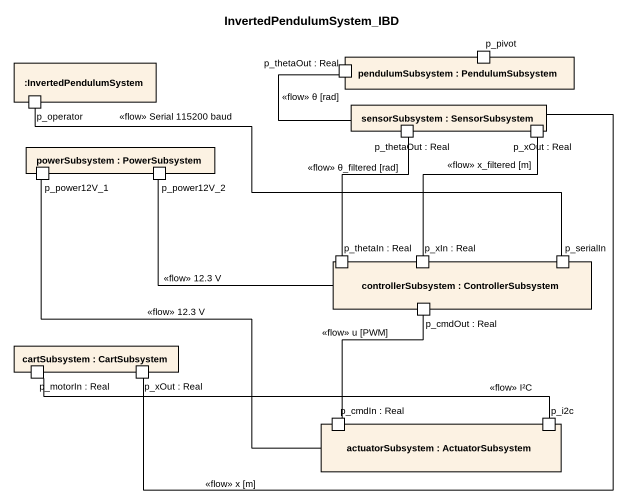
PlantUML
@startuml
title InvertedPendulumSystem_IBD
rectangle ":InvertedPendulumSystem" as InvertedPendulumSystem {
  port p_operator
}
rectangle "pendulumSubsystem : PendulumSubsystem" as pendulumSubsystem {
  port "p_thetaOut : Real" as p_thetaOut_Real
  port p_pivot
}
rectangle "sensorSubsystem : SensorSubsystem" as sensorSubsystem {
  port "p_thetaOut : Real" as p_thetaOut_Real_2
  port "p_xOut : Real" as p_xOut_Real
}
rectangle "powerSubsystem : PowerSubsystem" as powerSubsystem {
  port p_power12V_1
  port p_power12V_2
}
rectangle "controllerSubsystem : ControllerSubsystem" as controllerSubsystem {
  port "p_thetaIn : Real" as p_thetaIn_Real
  port "p_xIn : Real" as p_xIn_Real
  port p_serialIn
  port "p_cmdOut : Real" as p_cmdOut_Real
}
rectangle "cartSubsystem : CartSubsystem" as cartSubsystem {
  port "p_motorIn : Real" as p_motorIn_Real
  port "p_xOut : Real" as p_xOut_Real_2
}
rectangle "actuatorSubsystem : ActuatorSubsystem" as actuatorSubsystem {
  port "p_cmdIn : Real" as p_cmdIn_Real
  port p_i2c
}
p_thetaOut_Real -right- sensorSubsystem : <<flow>> θ [rad]
p_operator -right- p_serialIn : <<flow>> Serial 115200 baud
p_thetaOut_Real_2 -- p_thetaIn_Real : <<flow>> θ_filtered [rad]
p_xOut_Real -- p_xIn_Real : <<flow>> x_filtered [m]
p_power12V_1 -- actuatorSubsystem : <<flow>> 12.3 V
p_power12V_2 -right- controllerSubsystem : <<flow>> 12.3 V
p_cmdOut_Real -- p_cmdIn_Real : <<flow>> u [PWM]
p_motorIn_Real -right- p_i2c : <<flow>> I²C
p_xOut_Real_2 -up- sensorSubsystem : <<flow>> x [m]
@enduml
